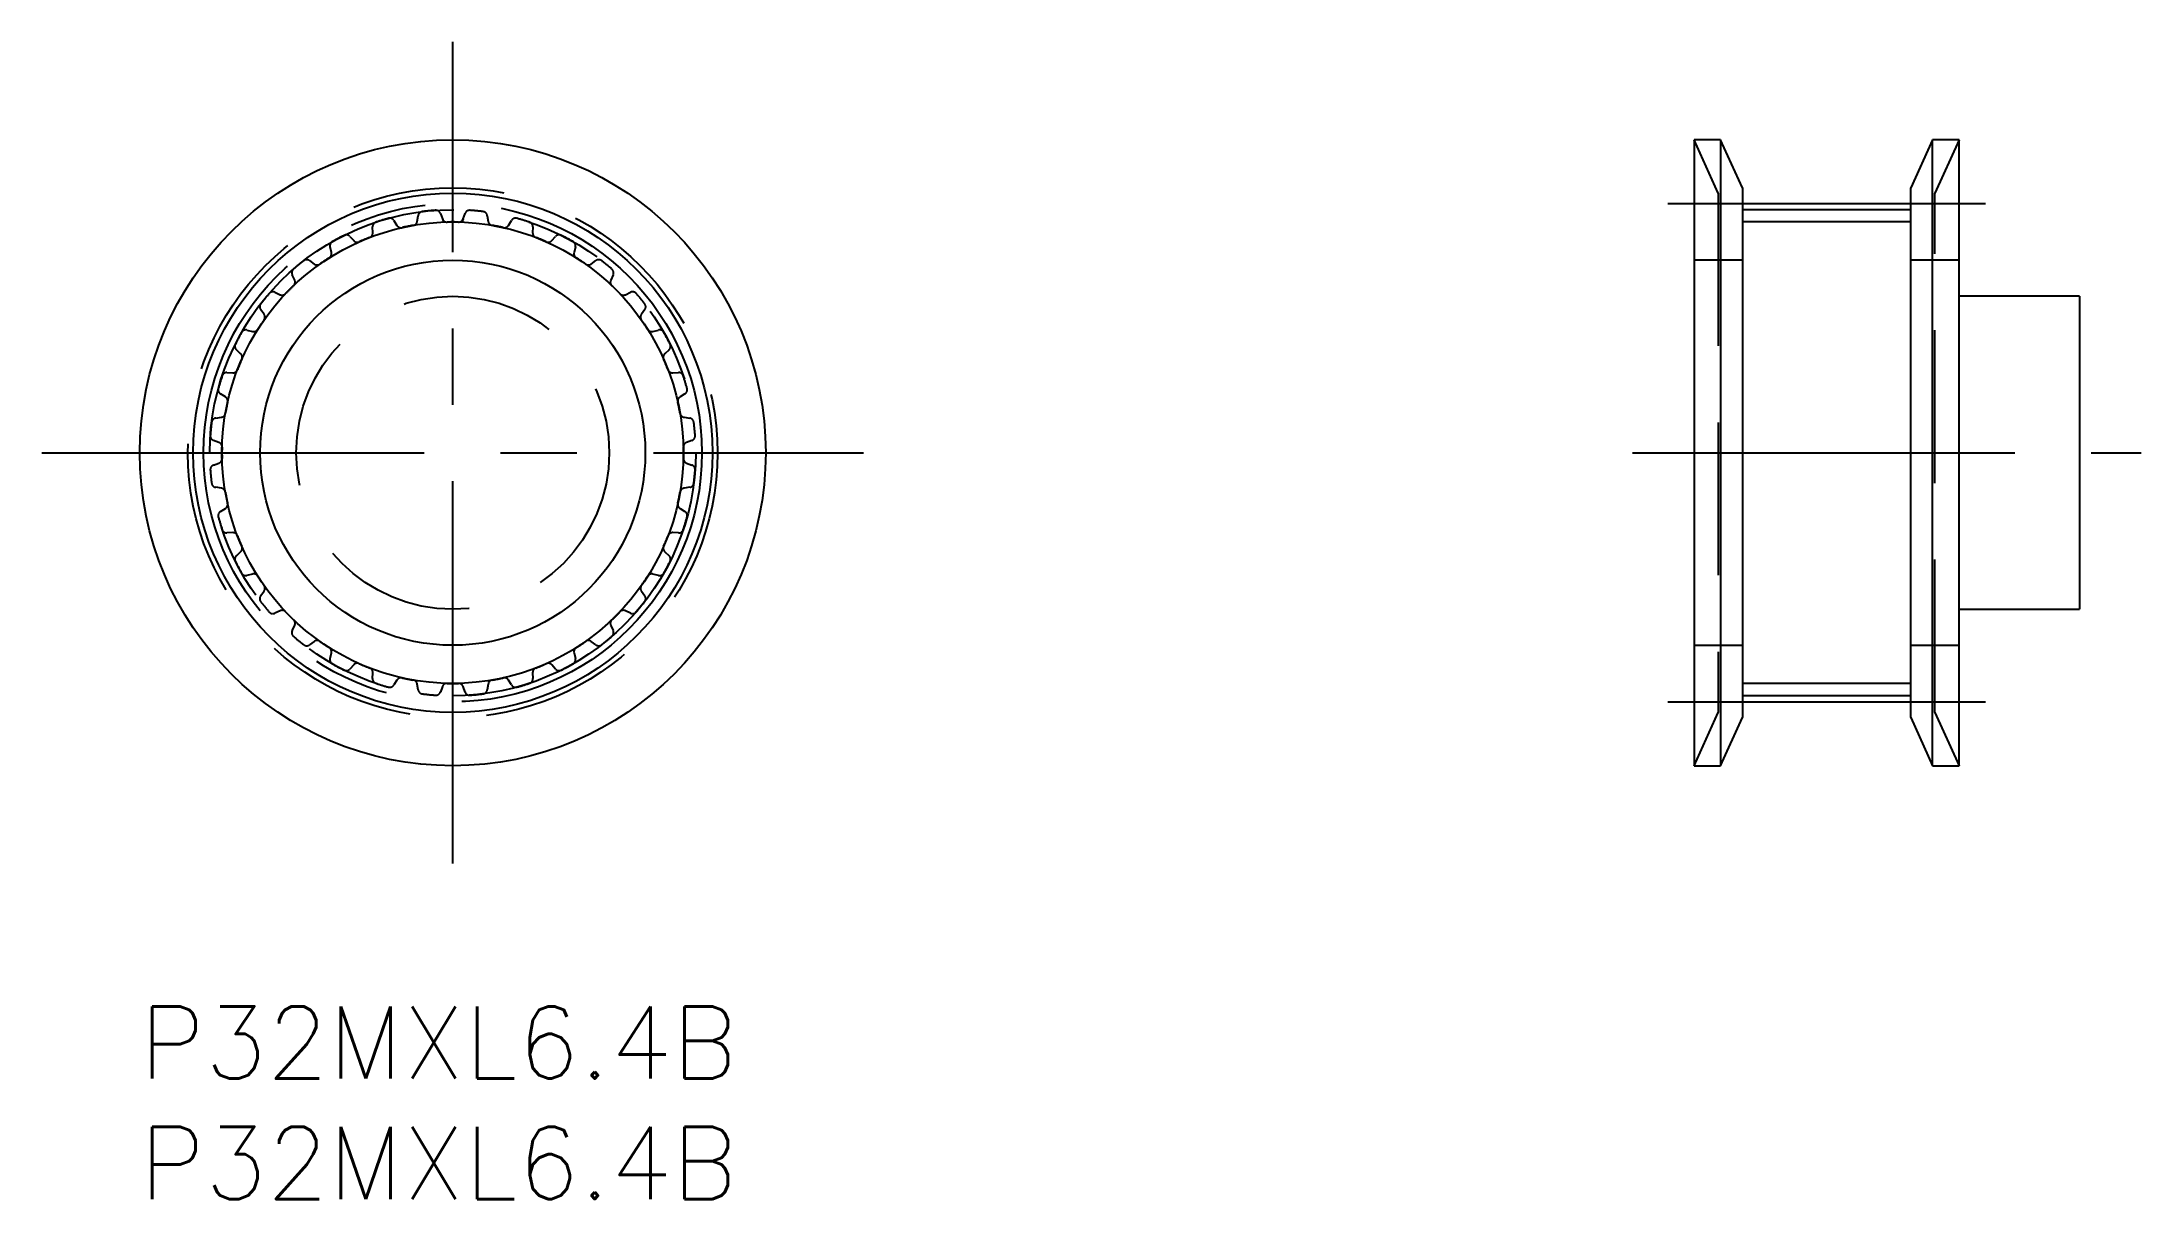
# Model space of a CAD drawing. Extents: x -4.1 to 83.1, y -8 to 40.1.
import ezdxf

# ---------------------------------------------------------------- set-up
doc = ezdxf.new("R2010")
doc.units = 0
doc.header["$LTSCALE"] = 0.5
for name, pattern in [('CENTER', [50.8, 31.75, -6.35, 6.35, -6.35]), ('DASHED', [19.05, 12.7, -6.35]), ('PHANTOM', [63.5, 31.75, -6.35, 6.35, -6.35, 6.35, -6.35])]:
    doc.linetypes.add(name, pattern=pattern)
for name, color, linetype in [('MSM_CENTER', 1, 'CENTER'), ('MSM_CONTINUOUS', 7, 'CONTINUOUS'), ('MSM_DASHED', 4, 'DASHED'), ('MSM_IMAGINARY', 6, 'PHANTOM'), ('MSM_NARROW', 5, 'CONTINUOUS'), ('MSM_PART_NUMBER', 7, 'CONTINUOUS')]:
    doc.layers.add(name, color=color, linetype=linetype)
doc.styles.get("Standard").update_dxf_attribs({"font": 'txt.shx', "height": 3, "bigfont": 'bigfont.shx'})

msp = doc.modelspace()

# ---------------------------------------------------------------- linework, layer by layer
at = {"layer": 'MSM_CENTER'}
for p, q in [((13, 5.938), (13, 40.062)), ((63.473, 33.35), (76.673, 33.35)), ((-4.063, 23), (30.062, 23)), ((62.013, 23), (83.133, 23)), ((63.473, 12.65), (76.673, 12.65))]:
    msp.add_line(p, q, dxfattribs=at)
msp.add_circle((13, 23), 10.35, dxfattribs=at)
at = {"layer": 'MSM_CONTINUOUS'}
for p, q in [((65.67, 36), (64.573, 36)), ((64.573, 36), (64.573, 10)), ((66.573, 34), (65.67, 36)), ((65.67, 36), (65.67, 10)), ((74.476, 36), (73.573, 34)), ((75.573, 36), (74.476, 36)), ((74.476, 10), (74.476, 36)), ((75.573, 10), (75.573, 36)), ((66.573, 34), (66.573, 12)), ((73.573, 12), (73.573, 34)), ((73.573, 33.095), (66.573, 33.095)), ((80.573, 29.5), (75.573, 29.5)), ((80.573, 29.5), (80.573, 16.5)), ((75.573, 16.5), (80.573, 16.5)), ((73.573, 12.905), (66.573, 12.905)), ((65.67, 10), (66.573, 12)), ((73.573, 12), (74.476, 10)), ((64.573, 10), (65.67, 10)), ((74.476, 10), (75.573, 10))]:
    msp.add_line(p, q, dxfattribs=at)
for radius in [13, 10.785, 8]:
    msp.add_circle((13, 23), radius, dxfattribs=at)
at = {"layer": 'MSM_DASHED'}
for p, q in [((65.573, 33.785), (64.573, 36)), ((75.573, 36), (74.573, 33.785)), ((65.573, 33.785), (65.573, 12.215)), ((74.573, 12.215), (74.573, 33.785)), ((9.68, 32.139), (9.669, 32.378)), ((10.559, 32.648), (10.684, 32.443)), ((11.526, 32.611), (11.563, 32.847)), ((12.489, 32.939), (12.57, 32.714)), ((13.43, 32.714), (13.511, 32.939)), ((14.437, 32.847), (14.474, 32.611)), ((15.316, 32.443), (15.441, 32.648)), ((16.331, 32.378), (16.32, 32.139)), ((7.961, 31.315), (7.904, 31.548)), ((8.724, 31.986), (8.886, 31.81)), ((17.114, 31.81), (17.276, 31.986)), ((18.096, 31.548), (18.039, 31.315)), ((7.053, 30.98), (7.246, 30.838)), ((18.754, 30.838), (18.947, 30.98)), ((66.573, 31), (64.573, 31)), ((75.573, 31), (73.573, 31)), ((5.611, 29.666), (5.828, 29.565)), ((6.435, 30.172), (6.334, 30.389)), ((19.666, 30.389), (19.565, 30.172)), ((20.172, 29.565), (20.389, 29.666)), ((5.162, 28.754), (5.02, 28.947)), ((20.98, 28.947), (20.838, 28.754)), ((4.452, 28.096), (4.685, 28.039)), ((21.315, 28.039), (21.548, 28.096)), ((4.19, 27.114), (4.014, 27.276)), ((21.986, 27.276), (21.81, 27.114)), ((3.622, 26.331), (3.861, 26.32)), ((22.139, 26.32), (22.378, 26.331)), ((3.557, 25.316), (3.352, 25.441)), ((22.648, 25.441), (22.443, 25.316)), ((3.153, 24.437), (3.389, 24.474)), ((22.611, 24.474), (22.847, 24.437)), ((3.286, 23.43), (3.061, 23.511)), ((22.939, 23.511), (22.714, 23.43)), ((3.061, 22.489), (3.286, 22.57)), ((22.714, 22.57), (22.939, 22.489)), ((3.389, 21.526), (3.153, 21.563)), ((22.847, 21.563), (22.611, 21.526)), ((3.352, 20.559), (3.557, 20.684)), ((22.443, 20.684), (22.648, 20.559)), ((3.861, 19.68), (3.622, 19.669)), ((22.378, 19.669), (22.139, 19.68)), ((4.014, 18.724), (4.19, 18.886)), ((21.81, 18.886), (21.986, 18.724)), ((4.685, 17.961), (4.452, 17.904)), ((21.548, 17.904), (21.315, 17.961)), ((5.02, 17.053), (5.162, 17.246)), ((20.838, 17.246), (20.98, 17.053)), ((5.828, 16.435), (5.611, 16.334)), ((6.334, 15.611), (6.435, 15.828)), ((19.565, 15.828), (19.666, 15.611)), ((20.389, 16.334), (20.172, 16.435)), ((7.246, 15.162), (7.053, 15.02)), ((18.947, 15.02), (18.754, 15.162)), ((64.573, 15), (66.573, 15)), ((73.573, 15), (75.573, 15)), ((7.904, 14.452), (7.961, 14.685)), ((8.886, 14.19), (8.724, 14.014)), ((17.276, 14.014), (17.114, 14.19)), ((18.039, 14.685), (18.096, 14.452)), ((9.669, 13.622), (9.68, 13.861)), ((10.684, 13.557), (10.559, 13.352)), ((11.563, 13.153), (11.526, 13.389)), ((12.57, 13.286), (12.489, 13.061)), ((13.511, 13.061), (13.43, 13.286)), ((14.474, 13.389), (14.437, 13.153)), ((15.441, 13.352), (15.316, 13.557)), ((16.32, 13.861), (16.331, 13.622)), ((64.573, 10), (65.573, 12.215)), ((74.573, 12.215), (75.573, 10))]:
    msp.add_line(p, q, dxfattribs=at)
for radius in [11, 6.5]:
    msp.add_circle((13, 23), radius, dxfattribs=at)
for centre, radius, start, end in [((9.869, 32.387), 0.2, 108.44684, 182.5), ((13, 23), 10.095, 105.30318, 108.44682), ((10.388, 32.544), 0.2, 31.25, 105.30318), ((10.855, 32.547), 0.2, 211.25, 282.6649), ((13, 23), 9.585, 99.83508, 102.66492), ((11.329, 32.641), 0.2, 279.83508, 351.25), ((11.76, 32.817), 0.2, 97.19684, 171.25), ((13, 23), 10.095, 94.05318, 97.19682), ((12.301, 32.87), 0.2, 20, 94.05318), ((12.758, 32.782), 0.2, 200, 271.41492), ((13, 23), 9.585, 88.58508, 91.41492), ((13.242, 32.782), 0.2, 268.58508, 340), ((13.699, 32.87), 0.2, 85.94683, 160), ((13, 23), 10.095, 82.80318, 85.94682), ((14.24, 32.817), 0.2, 8.75, 82.80318), ((14.671, 32.641), 0.2, 188.75, 260.16492), ((13, 23), 9.585, 77.33508, 80.16492), ((15.145, 32.547), 0.2, 257.33508, 328.75), ((15.612, 32.544), 0.2, 74.69681, 148.75), ((13, 23), 10.095, 71.55318, 74.69682), ((16.131, 32.387), 0.2, 357.5, 71.55318), ((8.098, 31.595), 0.2, 119.69684, 193.75), ((13, 23), 10.095, 116.55318, 119.69682), ((8.577, 31.851), 0.2, 42.5, 116.55318), ((9.033, 31.945), 0.2, 222.5, 293.9149), ((13, 23), 9.585, 111.08508, 113.91492), ((9.48, 32.13), 0.2, 291.08508, 2.5), ((16.52, 32.13), 0.2, 177.5, 248.91492), ((13, 23), 9.585, 66.08508, 68.91492), ((16.967, 31.945), 0.2, 246.08508, 317.5), ((17.423, 31.851), 0.2, 63.44681, 137.5), ((13, 23), 10.095, 60.30318, 63.44682), ((17.902, 31.595), 0.2, 346.25, 60.30318), ((6.515, 30.474), 0.2, 130.94683, 205), ((13, 23), 10.095, 127.80318, 130.94682), ((6.935, 30.818), 0.2, 53.75, 127.80318), ((7.365, 30.999), 0.2, 233.75, 305.1649), ((13, 23), 9.585, 122.33508, 125.16492), ((7.766, 31.268), 0.2, 302.33508, 13.75), ((18.234, 31.268), 0.2, 166.25, 237.66492), ((13, 23), 9.585, 54.83508, 57.66492), ((18.635, 30.999), 0.2, 234.83508, 306.25), ((19.065, 30.818), 0.2, 52.19681, 126.25), ((13, 23), 10.095, 49.05318, 52.19682), ((19.485, 30.474), 0.2, 335, 49.05318), ((5.526, 29.485), 0.2, 65, 139.05318), ((13, 23), 9.585, 133.58508, 136.41492), ((6.254, 30.088), 0.2, 313.58508, 25), ((19.746, 30.088), 0.2, 155, 226.41492), ((13, 23), 9.585, 43.58508, 46.41492), ((20.474, 29.485), 0.2, 40.94681, 115), ((5.182, 29.065), 0.2, 142.19683, 216.25), ((13, 23), 10.095, 139.05318, 142.19682), ((5.912, 29.746), 0.2, 245, 316.4149), ((20.088, 29.746), 0.2, 223.58508, 295), ((13, 23), 10.095, 37.80318, 40.94682), ((20.818, 29.065), 0.2, 323.75, 37.80318), ((13, 23), 10.095, 150.30318, 153.44682), ((4.405, 27.902), 0.2, 76.25, 150.30318), ((4.732, 28.234), 0.2, 256.25, 327.6649), ((13, 23), 9.585, 144.83508, 147.66492), ((5.001, 28.635), 0.2, 324.83508, 36.25), ((20.999, 28.635), 0.2, 143.75, 215.16492), ((13, 23), 9.585, 32.33508, 35.16492), ((21.268, 28.234), 0.2, 212.33508, 283.75), ((21.595, 27.902), 0.2, 29.69681, 103.75), ((13, 23), 10.095, 26.55318, 29.69682), ((4.149, 27.423), 0.2, 153.44683, 227.5), ((4.055, 26.967), 0.2, 336.08508, 47.5), ((21.945, 26.967), 0.2, 132.5, 203.91491), ((21.851, 27.423), 0.2, 312.5, 26.55318), ((13, 23), 10.095, 161.55318, 164.69682), ((3.613, 26.131), 0.2, 87.5, 161.55318), ((3.87, 26.52), 0.2, 267.5, 338.9149), ((13, 23), 9.585, 156.08508, 158.91492), ((13, 23), 9.585, 21.08508, 23.91492), ((22.13, 26.52), 0.2, 201.08508, 272.5), ((22.387, 26.131), 0.2, 18.44681, 92.5), ((13, 23), 10.095, 15.30318, 18.44682), ((3.456, 25.612), 0.2, 164.69683, 238.75), ((3.453, 25.145), 0.2, 347.33508, 58.75), ((22.547, 25.145), 0.2, 121.25, 192.66491), ((22.544, 25.612), 0.2, 301.25, 15.30318), ((3.183, 24.24), 0.2, 98.75, 172.80318), ((3.359, 24.671), 0.2, 278.75, 350.1649), ((13, 23), 9.585, 167.33508, 170.16492), ((13, 23), 9.585, 9.83508, 12.66492), ((22.641, 24.671), 0.2, 189.83508, 261.25), ((22.817, 24.24), 0.2, 7.19681, 81.25), ((13, 23), 10.095, 172.80318, 175.94682), ((3.13, 23.699), 0.2, 175.94683, 250), ((22.87, 23.699), 0.2, 290, 4.05318), ((13, 23), 10.095, 4.05318, 7.19682), ((3.218, 23.242), 0.2, 358.58508, 70), ((3.218, 22.758), 0.2, 290, 1.4149), ((13, 23), 9.585, 178.58508, 181.41492), ((22.782, 23.242), 0.2, 110, 181.41491), ((13, 23), 9.585, 358.58508, 1.41492), ((22.782, 22.758), 0.2, 178.58508, 250), ((3.13, 22.301), 0.2, 110, 184.05318), ((13, 23), 10.095, 184.05318, 187.19682), ((22.87, 22.301), 0.2, 355.94681, 70), ((13, 23), 10.095, 352.80318, 355.94682), ((3.183, 21.76), 0.2, 187.19684, 261.25), ((3.359, 21.329), 0.2, 9.83508, 81.25), ((13, 23), 9.585, 189.83508, 192.66492), ((13, 23), 9.585, 347.33508, 350.16492), ((22.641, 21.329), 0.2, 98.75, 170.16491), ((22.817, 21.76), 0.2, 278.75, 352.80318), ((3.456, 20.388), 0.2, 121.25, 195.30318), ((13, 23), 10.095, 195.30318, 198.44682), ((3.453, 20.855), 0.2, 301.25, 12.6649), ((22.547, 20.855), 0.2, 167.33508, 238.75), ((13, 23), 10.095, 341.55318, 344.69682), ((22.544, 20.388), 0.2, 344.69681, 58.75), ((3.613, 19.869), 0.2, 198.44684, 272.5), ((3.87, 19.48), 0.2, 21.08508, 92.5), ((13, 23), 9.585, 201.08508, 203.91492), ((13, 23), 9.585, 336.08508, 338.91492), ((22.13, 19.48), 0.2, 87.5, 158.91491), ((22.387, 19.869), 0.2, 267.5, 341.55318), ((4.149, 18.577), 0.2, 132.5, 206.55318), ((13, 23), 10.095, 206.55318, 209.69682), ((4.055, 19.033), 0.2, 312.5, 23.9149), ((21.945, 19.033), 0.2, 156.08508, 227.5), ((13, 23), 10.095, 330.30318, 333.44682), ((21.851, 18.577), 0.2, 333.44681, 47.5), ((4.405, 18.098), 0.2, 209.69684, 283.75), ((4.732, 17.766), 0.2, 32.33508, 103.75), ((13, 23), 9.585, 212.33508, 215.16492), ((5.001, 17.365), 0.2, 323.75, 35.1649), ((20.999, 17.365), 0.2, 144.83508, 216.25), ((13, 23), 9.585, 324.83508, 327.66492), ((21.268, 17.766), 0.2, 76.25, 147.66491), ((21.595, 18.098), 0.2, 256.25, 330.30318), ((5.182, 16.935), 0.2, 143.75, 217.80318), ((13, 23), 10.095, 217.80318, 220.94682), ((13, 23), 10.095, 319.05318, 322.19682), ((20.818, 16.935), 0.2, 322.19681, 36.25), ((5.526, 16.515), 0.2, 220.94683, 295), ((5.912, 16.254), 0.2, 43.58508, 115), ((13, 23), 9.585, 223.58508, 226.41492), ((6.254, 15.912), 0.2, 335, 46.4149), ((19.746, 15.912), 0.2, 133.58508, 205), ((13, 23), 9.585, 313.58508, 316.41492), ((20.088, 16.254), 0.2, 65, 136.41491), ((20.474, 16.515), 0.2, 245, 319.05318), ((6.515, 15.526), 0.2, 155, 229.05318), ((13, 23), 10.095, 229.05318, 232.19682), ((6.935, 15.182), 0.2, 232.19681, 306.25), ((7.365, 15.001), 0.2, 54.83508, 126.25), ((13, 23), 9.585, 234.83508, 237.66492), ((7.766, 14.732), 0.2, 346.25, 57.6649), ((18.234, 14.732), 0.2, 122.33508, 193.75), ((13, 23), 9.585, 302.33508, 305.16492), ((18.635, 15.001), 0.2, 53.75, 125.1649), ((19.065, 15.182), 0.2, 233.75, 307.80318), ((13, 23), 10.095, 307.80318, 310.94682), ((19.485, 15.526), 0.2, 310.94681, 25), ((8.098, 14.405), 0.2, 166.25, 240.30318), ((13, 23), 10.095, 240.30318, 243.44682), ((8.577, 14.149), 0.2, 243.44681, 317.5), ((9.033, 14.055), 0.2, 66.08508, 137.5), ((13, 23), 9.585, 246.08508, 248.91492), ((9.48, 13.87), 0.2, 357.5, 68.9149), ((16.52, 13.87), 0.2, 111.08508, 182.5), ((13, 23), 9.585, 291.08508, 293.91492), ((16.967, 14.055), 0.2, 42.5, 113.9149), ((17.423, 14.149), 0.2, 222.5, 296.55318), ((13, 23), 10.095, 296.55318, 299.69682), ((17.902, 14.405), 0.2, 299.69681, 13.75), ((9.869, 13.613), 0.2, 177.5, 251.55318), ((13, 23), 10.095, 251.55318, 254.69682), ((10.388, 13.456), 0.2, 254.69681, 328.75), ((10.855, 13.453), 0.2, 77.33508, 148.75), ((13, 23), 9.585, 257.33508, 260.16492), ((11.329, 13.359), 0.2, 8.75, 80.1649), ((11.76, 13.183), 0.2, 188.75, 262.80318), ((12.758, 13.218), 0.2, 88.58508, 160), ((13, 23), 9.585, 268.58508, 271.41492), ((13.242, 13.218), 0.2, 20, 91.4149), ((14.24, 13.183), 0.2, 277.19684, 351.25), ((14.671, 13.359), 0.2, 99.83508, 171.25), ((13, 23), 9.585, 279.83508, 282.66492), ((15.145, 13.453), 0.2, 31.25, 102.6649), ((15.612, 13.456), 0.2, 211.25, 285.30318), ((13, 23), 10.095, 285.30318, 288.44682), ((16.131, 13.613), 0.2, 288.44684, 2.5), ((13, 23), 10.095, 262.80318, 265.94682), ((12.301, 13.13), 0.2, 265.94683, 340), ((13.699, 13.13), 0.2, 200, 274.05318), ((13, 23), 10.095, 274.05318, 277.19682)]:
    msp.add_arc(centre, radius, start, end, dxfattribs=at)
at = {"layer": 'MSM_IMAGINARY'}
msp.add_circle((13, 23), 10.095, dxfattribs=at)
at = {"layer": 'MSM_NARROW'}
for p, q in [((12.57, 32.714), (12.62, 32.577)), ((13.43, 32.714), (13.38, 32.577)), ((73.573, 32.585), (66.573, 32.585)), ((73.573, 13.415), (66.573, 13.415))]:
    msp.add_line(p, q, dxfattribs=at)
msp.add_circle((13, 23), 9.585, dxfattribs=at)

# ---------------------------------------------------------------- texts
at = {"layer": 'MSM_PART_NUMBER'}
for p in [(0, -3), (0, -8)]:
    msp.add_text('P32MXL6.4B', height=3, dxfattribs=at).set_placement(p)

doc.saveas('drawing.dxf')
